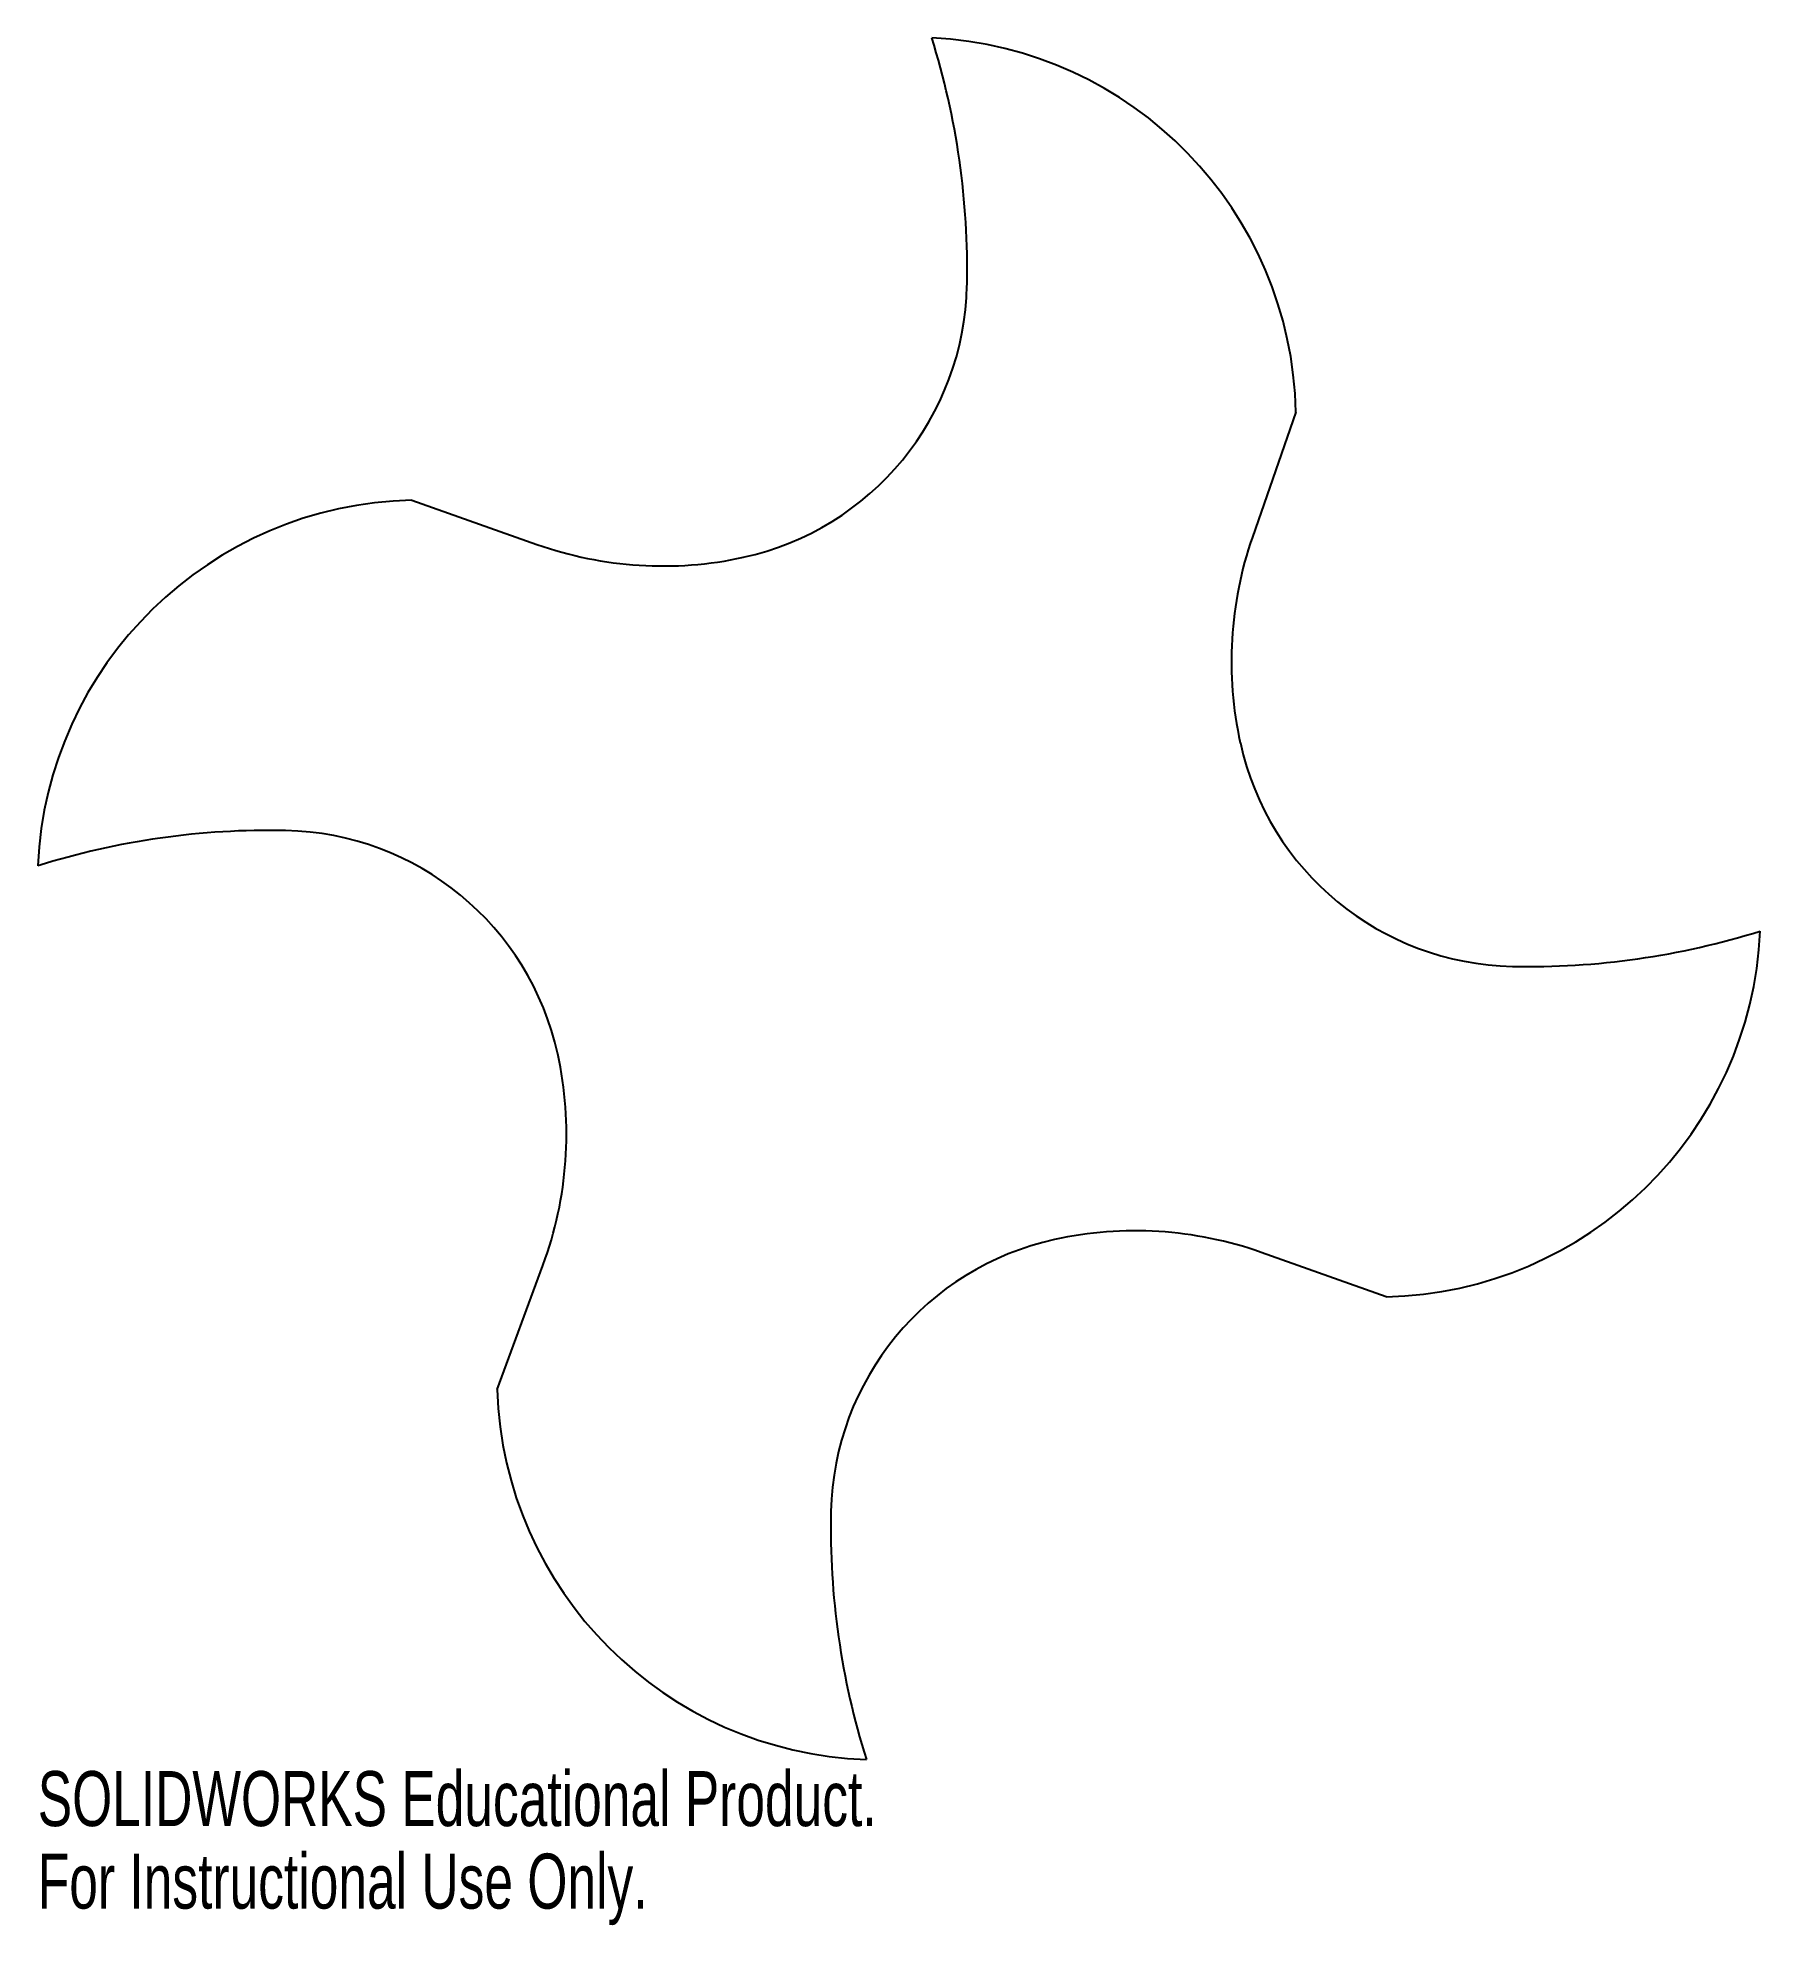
# Model space of a CAD drawing. Header units: millimetres. Extents: x -41 to 111, y -47 to 119.
import ezdxf

# ---------------------------------------------------------------- set-up
doc = ezdxf.new("R2010")
doc.units = ezdxf.units.MM
doc.styles.add('SLDTEXTSTYLE0', font='TXT', dxfattribs={"width": 0.7})

msp = doc.modelspace()

# ---------------------------------------------------------------- linework, layer by layer
at = {"color": 7, "linetype": 'Continuous', "lineweight": 25}
for p, q in [((69.97, 85.93), (66.14, 74.93)), ((-7.68, 78.19), (3.3, 74.31)), ((77.89, 8.2), (66.91, 12.08)), ((-0.2, 0.03), (3.83, 10.95))]:
    msp.add_line(p, q, dxfattribs=at)
for centre, radius, start, end in [((36.35, 85.25), 33.62, 1.1638, 87.2223), ((-27.12, 98.46), 68.21, 358.8389, 17.3793), ((16.1, 97.58), 24.98, 282.3196, 358.8337), ((-6.95, 44.58), 33.62, 91.2405, 177.4582), ((97.47, 64.03), 33.17, 160.8048, 192.4746), ((14.36, 105.56), 33.15, 250.5088, 282.3233), ((89.49, 62.2), 24.98, 192.3285, 268.8334), ((-20.16, -18.98), 68.16, 88.8312, 107.3944), ((-19.28, 24.19), 24.98, 12.3229, 88.8333), ((77.16, 41.81), 33.62, 271.2405, 357.4582), ((90.36, 105.41), 68.2, 268.8389, 287.3918), ((-27.26, 22.45), 33.15, 339.7094, 12.3255), ((55.85, -19.17), 33.16, 70.5102, 102.3222), ((54.1, -11.19), 24.98, 102.3178, 178.8384), ((33.4, 1.13), 33.62, 181.8662, 268.0174), ((97.29, -12.07), 68.18, 178.8324, 197.4146)]:
    msp.add_arc(centre, radius, start, end, dxfattribs=at)

# ---------------------------------------------------------------- texts
at = {"color": 7, "linetype": 'Continuous', "char_height": 4.8336, "attachment_point": 1, "style": 'SLDTEXTSTYLE0'}
for s, insert in [('SOLIDWORKS Educational Product.', (-40.54, -33.49)), ('For Instructional Use Only.', (-40.54, -40.74))]:
    msp.add_mtext(s, dxfattribs=dict(at, insert=insert))

doc.saveas('drawing.dxf')
